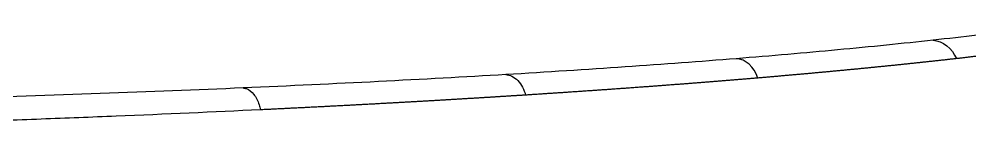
# Model space of a CAD drawing. Header units: millimetres. Extents: x 0 to 2520, y 0 to 1796.
# Drawn here: x 1098.4 to 1162.3, y 584.8 to 591.6 of the extents above; entities that cross this region are included whole.
import ezdxf

# ---------------------------------------------------------------- set-up
doc = ezdxf.new("R2010")
doc.units = ezdxf.units.MM
doc.header["$LTSCALE"] = 50

msp = doc.modelspace()

# ---------------------------------------------------------------- linework, layer by layer
at = {"color": 7, "linetype": 'Continuous'}
msp.add_ellipse((1146.552, 587), major_axis=(-0.16, 1.994), ratio=0.793545, start_param=5.007269, end_param=6.1793, dxfattribs=at)
for points, knots in [([(1170.795, 591.65), (1169.143, 591.398), (1167.402, 591.154), (1163.736, 590.682), (1161.812, 590.454), (1159.793, 590.233)], [0, 0, 0, 0, 0.5, 0.5, 1, 1, 1, 1]), ([(1172.424, 590.456), (1172.388, 590.451), (1172.316, 590.44), (1172.208, 590.423), (1172.1, 590.406), (1171.992, 590.39), (1171.883, 590.373), (1171.775, 590.357), (1171.666, 590.34), (1171.557, 590.324), (1171.448, 590.308), (1171.338, 590.291), (1171.229, 590.275), (1171.119, 590.259), (1171.009, 590.242), (1170.899, 590.226), (1170.789, 590.21), (1170.679, 590.194), (1170.568, 590.178), (1170.458, 590.162), (1170.347, 590.146), (1170.236, 590.13), (1170.125, 590.114), (1170.014, 590.098), (1169.902, 590.082), (1169.79, 590.066), (1169.679, 590.05), (1169.567, 590.034), (1169.455, 590.018), (1169.342, 590.002), (1169.23, 589.987), (1169.117, 589.971), (1169.005, 589.955), (1168.892, 589.94), (1168.779, 589.924), (1168.665, 589.908), (1168.552, 589.893), (1168.438, 589.877), (1168.325, 589.862), (1168.211, 589.846), (1168.097, 589.831), (1167.983, 589.815), (1167.868, 589.8), (1167.754, 589.785), (1167.639, 589.769), (1167.524, 589.754), (1167.409, 589.739), (1167.294, 589.723), (1167.179, 589.708), (1167.064, 589.693), (1166.948, 589.678), (1166.832, 589.663), (1166.717, 589.648), (1166.601, 589.633), (1166.484, 589.618), (1166.368, 589.603), (1166.252, 589.588), (1166.135, 589.573), (1166.018, 589.558), (1165.901, 589.543), (1165.784, 589.528), (1165.667, 589.513), (1165.55, 589.498), (1165.432, 589.484), (1165.314, 589.469), (1165.197, 589.454), (1165.079, 589.44), (1164.961, 589.425), (1164.842, 589.41), (1164.724, 589.396), (1164.606, 589.381), (1164.487, 589.367), (1164.368, 589.352), (1164.249, 589.338), (1164.13, 589.323), (1164.011, 589.309), (1163.891, 589.294), (1163.772, 589.28), (1163.652, 589.266), (1163.532, 589.251), (1163.412, 589.237), (1163.292, 589.223), (1163.172, 589.208), (1163.052, 589.194), (1162.931, 589.18), (1162.81, 589.166), (1162.69, 589.152), (1162.569, 589.138), (1162.448, 589.124), (1162.326, 589.11), (1162.205, 589.096), (1162.084, 589.082), (1161.962, 589.068), (1161.84, 589.054), (1161.718, 589.04), (1161.596, 589.026), (1161.474, 589.012), (1161.393, 589.003), (1161.352, 588.998)], [0, 0, 0, 0, 0.010791, 0.021573, 0.032348, 0.043116, 0.053875, 0.064626, 0.07537, 0.086105, 0.096833, 0.107553, 0.118265, 0.128969, 0.139666, 0.150354, 0.161035, 0.171707, 0.182372, 0.193029, 0.203678, 0.214319, 0.224953, 0.235578, 0.246196, 0.256805, 0.267407, 0.278001, 0.288587, 0.299166, 0.309736, 0.320298, 0.330853, 0.3414, 0.351939, 0.36247, 0.372993, 0.383508, 0.394015, 0.404515, 0.415006, 0.42549, 0.435966, 0.446434, 0.456894, 0.467346, 0.47779, 0.488226, 0.498655, 0.509075, 0.519488, 0.529893, 0.54029, 0.550679, 0.56106, 0.571433, 0.581799, 0.592156, 0.602506, 0.612848, 0.623182, 0.633508, 0.643826, 0.654136, 0.664438, 0.674733, 0.685019, 0.695298, 0.705569, 0.715832, 0.726087, 0.736334, 0.746573, 0.756805, 0.767028, 0.777244, 0.787452, 0.797652, 0.807844, 0.818028, 0.828204, 0.838373, 0.848534, 0.858686, 0.868831, 0.878968, 0.889097, 0.899219, 0.909332, 0.919438, 0.929535, 0.939625, 0.949707, 0.959782, 0.969848, 0.979907, 0.989957, 1, 1, 1, 1]), ([(1159.793, 590.233), (1157.749, 590.009), (1153.523, 589.583), (1148.919, 589.185), (1146.557, 588.996)], [0, 0, 0, 0, 0.506672, 1, 1, 1, 1]), ([(1146.557, 588.996), (1144.164, 588.804), (1141.677, 588.619), (1136.517, 588.264), (1133.844, 588.093), (1131.08, 587.93)], [0, 0, 0, 0, 0.5, 0.5, 1, 1, 1, 1]), ([(1161.352, 588.998), (1161.313, 588.994), (1161.235, 588.985), (1161.118, 588.972), (1161.002, 588.959), (1160.884, 588.946), (1160.767, 588.933), (1160.65, 588.92), (1160.532, 588.907), (1160.414, 588.894), (1160.296, 588.881), (1160.178, 588.868), (1160.06, 588.855), (1159.942, 588.842), (1159.823, 588.829), (1159.705, 588.816), (1159.586, 588.803), (1159.467, 588.79), (1159.348, 588.777), (1159.228, 588.765), (1159.109, 588.752), (1158.989, 588.739), (1158.869, 588.726), (1158.749, 588.714), (1158.629, 588.701), (1158.509, 588.688), (1158.389, 588.676), (1158.268, 588.663), (1158.147, 588.65), (1158.027, 588.638), (1157.906, 588.625), (1157.784, 588.613), (1157.663, 588.6), (1157.542, 588.587), (1157.42, 588.575), (1157.298, 588.562), (1157.176, 588.55), (1157.054, 588.537), (1156.932, 588.525), (1156.81, 588.513), (1156.687, 588.5), (1156.565, 588.488), (1156.442, 588.475), (1156.319, 588.463), (1156.196, 588.451), (1156.072, 588.439), (1155.949, 588.426), (1155.825, 588.414), (1155.702, 588.402), (1155.578, 588.389), (1155.454, 588.377), (1155.33, 588.365), (1155.205, 588.353), (1155.081, 588.341), (1154.956, 588.329), (1154.832, 588.317), (1154.707, 588.304), (1154.582, 588.292), (1154.456, 588.28), (1154.331, 588.268), (1154.206, 588.256), (1154.08, 588.244), (1153.954, 588.232), (1153.828, 588.22), (1153.702, 588.208), (1153.576, 588.196), (1153.45, 588.185), (1153.323, 588.173), (1153.197, 588.161), (1153.07, 588.149), (1152.943, 588.137), (1152.816, 588.125), (1152.689, 588.113), (1152.562, 588.102), (1152.434, 588.09), (1152.307, 588.078), (1152.179, 588.066), (1152.051, 588.055), (1151.923, 588.043), (1151.795, 588.031), (1151.666, 588.02), (1151.538, 588.008), (1151.409, 587.996), (1151.281, 587.985), (1151.152, 587.973), (1151.023, 587.962), (1150.894, 587.95), (1150.765, 587.939), (1150.635, 587.927), (1150.506, 587.916), (1150.376, 587.904), (1150.246, 587.893), (1150.116, 587.881), (1149.986, 587.87), (1149.856, 587.858), (1149.726, 587.847), (1149.595, 587.836), (1149.464, 587.824), (1149.334, 587.813), (1149.203, 587.802), (1149.072, 587.79), (1148.941, 587.779), (1148.809, 587.768), (1148.678, 587.757), (1148.546, 587.745), (1148.415, 587.734), (1148.283, 587.723), (1148.151, 587.712), (1148.063, 587.704), (1148.019, 587.701)], [0, 0, 0, 0, 0.009558, 0.019113, 0.028663, 0.038209, 0.047751, 0.05729, 0.066824, 0.076355, 0.085881, 0.095403, 0.104922, 0.114436, 0.123947, 0.133453, 0.142956, 0.152454, 0.161949, 0.171439, 0.180925, 0.190408, 0.199886, 0.209361, 0.218831, 0.228298, 0.23776, 0.247219, 0.256673, 0.266124, 0.27557, 0.285012, 0.294451, 0.303885, 0.313315, 0.322742, 0.332164, 0.341582, 0.350997, 0.360407, 0.369813, 0.379216, 0.388614, 0.398008, 0.407398, 0.416784, 0.426166, 0.435544, 0.444919, 0.454289, 0.463655, 0.473017, 0.482375, 0.491729, 0.501078, 0.510424, 0.519766, 0.529104, 0.538438, 0.547768, 0.557093, 0.566415, 0.575733, 0.585047, 0.594356, 0.603662, 0.612963, 0.622261, 0.631555, 0.640844, 0.65013, 0.659411, 0.668689, 0.677962, 0.687231, 0.696497, 0.705758, 0.715015, 0.724269, 0.733518, 0.742763, 0.752005, 0.761242, 0.770475, 0.779704, 0.788929, 0.798151, 0.807368, 0.816581, 0.82579, 0.834995, 0.844196, 0.853393, 0.862586, 0.871775, 0.88096, 0.890141, 0.899318, 0.908491, 0.91766, 0.926825, 0.935986, 0.945143, 0.954296, 0.963445, 0.97259, 0.98173, 0.990867, 1, 1, 1, 1]), ([(1131.08, 587.93), (1131.351, 587.914), (1131.648, 587.778), (1132.136, 587.275), (1132.319, 586.917), (1132.414, 586.557)], [0, 0, 0, 0, 0.5, 0.5, 1, 1, 1, 1]), ([(1148.019, 587.701), (1147.974, 587.697), (1147.883, 587.689), (1147.748, 587.678), (1147.612, 587.667), (1147.476, 587.655), (1147.34, 587.644), (1147.204, 587.633), (1147.067, 587.621), (1146.931, 587.61), (1146.794, 587.599), (1146.656, 587.587), (1146.519, 587.576), (1146.382, 587.565), (1146.244, 587.554), (1146.106, 587.542), (1145.968, 587.531), (1145.829, 587.52), (1145.691, 587.509), (1145.552, 587.498), (1145.413, 587.486), (1145.274, 587.475), (1145.135, 587.464), (1144.995, 587.453), (1144.856, 587.442), (1144.716, 587.431), (1144.576, 587.42), (1144.435, 587.409), (1144.295, 587.398), (1144.154, 587.387), (1144.013, 587.376), (1143.872, 587.365), (1143.731, 587.354), (1143.589, 587.343), (1143.448, 587.332), (1143.306, 587.321), (1143.164, 587.31), (1143.021, 587.299), (1142.879, 587.288), (1142.736, 587.277), (1142.593, 587.266), (1142.45, 587.255), (1142.307, 587.244), (1142.163, 587.233), (1142.02, 587.223), (1141.876, 587.212), (1141.732, 587.201), (1141.587, 587.19), (1141.443, 587.179), (1141.298, 587.169), (1141.153, 587.158), (1141.008, 587.147), (1140.863, 587.136), (1140.717, 587.126), (1140.572, 587.115), (1140.426, 587.104), (1140.28, 587.094), (1140.134, 587.083), (1139.987, 587.072), (1139.84, 587.062), (1139.694, 587.051), (1139.547, 587.04), (1139.399, 587.03), (1139.252, 587.019), (1139.104, 587.009), (1138.956, 586.998), (1138.808, 586.988), (1138.66, 586.977), (1138.512, 586.967), (1138.363, 586.956), (1138.214, 586.946), (1138.065, 586.935), (1137.916, 586.925), (1137.767, 586.914), (1137.617, 586.904), (1137.467, 586.893), (1137.317, 586.883), (1137.167, 586.872), (1137.017, 586.862), (1136.866, 586.852), (1136.715, 586.841), (1136.564, 586.831), (1136.413, 586.821), (1136.262, 586.81), (1136.11, 586.8), (1135.958, 586.79), (1135.807, 586.779), (1135.654, 586.769), (1135.502, 586.759), (1135.349, 586.749), (1135.197, 586.738), (1135.044, 586.728), (1134.891, 586.718), (1134.737, 586.708), (1134.584, 586.698), (1134.43, 586.688), (1134.276, 586.677), (1134.122, 586.667), (1133.968, 586.657), (1133.813, 586.647), (1133.659, 586.637), (1133.504, 586.627), (1133.349, 586.617), (1133.193, 586.607), (1133.038, 586.597), (1132.882, 586.587), (1132.726, 586.577), (1132.57, 586.567), (1132.466, 586.56), (1132.414, 586.557)], [0, 0, 0, 0, 0.009343, 0.018685, 0.028028, 0.037371, 0.046714, 0.056057, 0.0654, 0.074743, 0.084086, 0.093429, 0.102773, 0.112116, 0.121459, 0.130803, 0.140146, 0.14949, 0.158833, 0.168177, 0.17752, 0.186864, 0.196208, 0.205552, 0.214896, 0.22424, 0.233584, 0.242928, 0.252272, 0.261617, 0.270961, 0.280305, 0.28965, 0.298994, 0.308339, 0.317684, 0.327028, 0.336373, 0.345718, 0.355063, 0.364408, 0.373753, 0.383098, 0.392443, 0.401788, 0.411133, 0.420478, 0.429824, 0.439169, 0.448515, 0.45786, 0.467206, 0.476551, 0.485897, 0.495243, 0.504588, 0.513934, 0.52328, 0.532626, 0.541972, 0.551318, 0.560664, 0.57001, 0.579356, 0.588703, 0.598049, 0.607395, 0.616742, 0.626088, 0.635435, 0.644781, 0.654128, 0.663475, 0.672821, 0.682168, 0.691515, 0.700862, 0.710209, 0.719556, 0.728903, 0.73825, 0.747598, 0.756945, 0.766292, 0.77564, 0.784987, 0.794335, 0.803683, 0.81303, 0.822378, 0.831726, 0.841074, 0.850422, 0.85977, 0.869118, 0.878466, 0.887814, 0.897163, 0.906511, 0.91586, 0.925208, 0.934557, 0.943906, 0.953255, 0.962604, 0.971953, 0.981302, 0.990651, 1, 1, 1, 1]), ([(1113.435, 587.036), (1113.508, 587.024), (1113.762, 586.982), (1114.177, 586.652), (1114.48, 586.079), (1114.572, 585.684), (1114.599, 585.57)], [0, 0, 0, 0, 0.14325, 0.499995, 0.855753, 1, 1, 1, 1]), ([(1132.414, 586.557), (1132.379, 586.554), (1132.309, 586.55), (1132.203, 586.543), (1132.097, 586.537), (1131.99, 586.53), (1131.883, 586.523), (1131.776, 586.516), (1131.668, 586.509), (1131.56, 586.503), (1131.451, 586.496), (1131.342, 586.489), (1131.232, 586.482), (1131.123, 586.475), (1131.012, 586.468), (1130.901, 586.461), (1130.79, 586.454), (1130.679, 586.448), (1130.566, 586.441), (1130.454, 586.434), (1130.341, 586.427), (1130.228, 586.42), (1130.114, 586.413), (1130, 586.406), (1129.885, 586.399), (1129.77, 586.392), (1129.654, 586.385), (1129.539, 586.378), (1129.422, 586.37), (1129.305, 586.363), (1129.188, 586.356), (1129.07, 586.349), (1128.952, 586.342), (1128.834, 586.335), (1128.715, 586.328), (1128.595, 586.321), (1128.475, 586.313), (1128.355, 586.306), (1128.234, 586.299), (1128.113, 586.292), (1127.991, 586.285), (1127.869, 586.277), (1127.747, 586.27), (1127.623, 586.263), (1127.5, 586.255), (1127.376, 586.248), (1127.252, 586.241), (1127.127, 586.234), (1127.002, 586.226), (1126.876, 586.219), (1126.75, 586.212), (1126.623, 586.204), (1126.496, 586.197), (1126.368, 586.189), (1126.24, 586.182), (1126.112, 586.175), (1125.983, 586.167), (1125.853, 586.16), (1125.724, 586.152), (1125.593, 586.145), (1125.463, 586.137), (1125.331, 586.13), (1125.2, 586.123), (1125.067, 586.115), (1124.935, 586.108), (1124.802, 586.1), (1124.668, 586.092), (1124.534, 586.085), (1124.399, 586.077), (1124.264, 586.07), (1124.129, 586.062), (1123.993, 586.055), (1123.857, 586.047), (1123.72, 586.04), (1123.582, 586.032), (1123.444, 586.024), (1123.306, 586.017), (1123.167, 586.009), (1123.028, 586.001), (1122.888, 585.994), (1122.748, 585.986), (1122.607, 585.979), (1122.466, 585.971), (1122.324, 585.963), (1122.182, 585.955), (1122.039, 585.948), (1121.896, 585.94), (1121.753, 585.932), (1121.608, 585.925), (1121.464, 585.917), (1121.319, 585.909), (1121.173, 585.901), (1121.027, 585.894), (1120.88, 585.886), (1120.733, 585.878), (1120.586, 585.87), (1120.437, 585.863), (1120.289, 585.855), (1120.14, 585.847), (1119.99, 585.839), (1119.84, 585.831), (1119.689, 585.824), (1119.538, 585.816), (1119.387, 585.808), (1119.235, 585.8), (1119.082, 585.792), (1118.929, 585.784), (1118.775, 585.776), (1118.621, 585.769), (1118.466, 585.761), (1118.311, 585.753), (1118.156, 585.745), (1117.999, 585.737), (1117.843, 585.729), (1117.685, 585.721), (1117.528, 585.713), (1117.369, 585.705), (1117.211, 585.697), (1117.051, 585.689), (1116.892, 585.682), (1116.731, 585.674), (1116.57, 585.666), (1116.409, 585.658), (1116.247, 585.65), (1116.085, 585.642), (1115.922, 585.634), (1115.758, 585.626), (1115.594, 585.618), (1115.43, 585.61), (1115.265, 585.602), (1115.099, 585.594), (1114.933, 585.586), (1114.766, 585.578), (1114.655, 585.573), (1114.599, 585.57)], [0, 0, 0, 0, 0.006293, 0.012606, 0.018939, 0.025291, 0.031662, 0.038054, 0.044464, 0.050895, 0.057345, 0.063814, 0.070303, 0.076812, 0.083341, 0.089888, 0.096456, 0.103043, 0.10965, 0.116276, 0.122921, 0.129587, 0.136272, 0.142976, 0.1497, 0.156444, 0.163207, 0.16999, 0.176792, 0.183614, 0.190456, 0.197317, 0.204198, 0.211098, 0.218018, 0.224957, 0.231916, 0.238895, 0.245893, 0.252911, 0.259948, 0.267005, 0.274081, 0.281177, 0.288293, 0.295428, 0.302582, 0.309757, 0.31695, 0.324164, 0.331397, 0.338649, 0.345921, 0.353213, 0.360524, 0.367855, 0.375206, 0.382575, 0.389965, 0.397374, 0.404803, 0.412251, 0.419719, 0.427206, 0.434713, 0.442239, 0.449785, 0.457351, 0.464936, 0.472541, 0.480165, 0.487809, 0.495473, 0.503156, 0.510859, 0.518581, 0.526323, 0.534084, 0.541865, 0.549665, 0.557486, 0.565325, 0.573184, 0.581063, 0.588962, 0.59688, 0.604817, 0.612775, 0.620751, 0.628748, 0.636764, 0.644799, 0.652854, 0.660929, 0.669023, 0.677137, 0.685271, 0.693424, 0.701596, 0.709789, 0.718001, 0.726232, 0.734483, 0.742754, 0.751044, 0.759354, 0.767684, 0.776033, 0.784401, 0.79279, 0.801198, 0.809625, 0.818073, 0.826539, 0.835026, 0.843532, 0.852058, 0.860603, 0.869168, 0.877753, 0.886357, 0.894981, 0.903624, 0.912287, 0.92097, 0.929673, 0.938395, 0.947137, 0.955898, 0.964679, 0.97348, 0.9823, 0.99114, 1, 1, 1, 1]), ([(1114.599, 585.57), (1111.451, 585.419), (1108.216, 585.276), (1103.24, 585.074), (1101.561, 585.008), (1099.012, 584.912), (1098.157, 584.881), (1096.438, 584.819), (1095.574, 584.788), (1094.705, 584.758)], [0, 0, 0, 0, 0.5, 0.5, 0.75, 0.75, 0.875, 0.875, 1, 1, 1, 1])]:
    msp.add_open_spline(points, degree=3, knots=knots, dxfattribs=at)
for points in [[(1159.793, 590.233), (1160.413, 590.206), (1161.097, 589.663), (1161.352, 588.998)], [(1131.08, 587.93), (1128.319, 587.766), (1122.613, 587.454), (1116.552, 587.17), (1113.435, 587.036)], [(1113.435, 587.036), (1110.321, 586.901), (1103.922, 586.648), (1097.199, 586.425), (1093.762, 586.321)]]:
    msp.add_open_spline(points, degree=3, dxfattribs=at)

doc.saveas('drawing.dxf')
